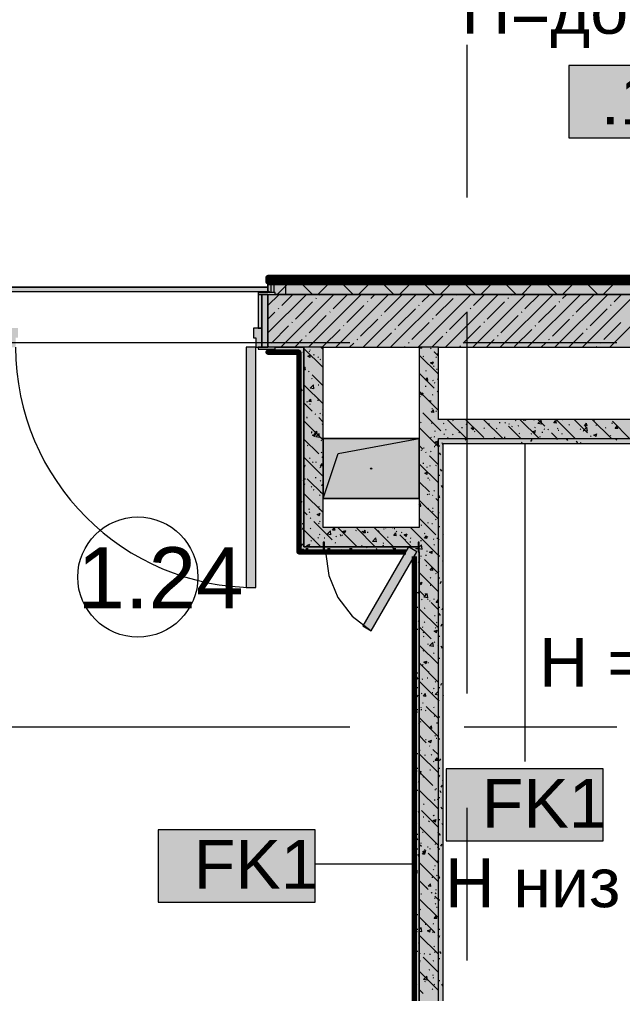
# Model space of a CAD drawing. Header units: millimetres. Extents: x -3817 to 677485, y -22715 to 103890.
# Drawn here: x 15389 to 17899, y 14202 to 18256 of the extents above; entities that cross this region are included whole.
import ezdxf

# ---------------------------------------------------------------- set-up
doc = ezdxf.new("R2010")
doc.units = ezdxf.units.MM
doc.layers.add('PDF _Геометрия', color=7, linetype='Continuous', true_color=0x1d1d1d)
doc.layers.add('PDF _Сплошная заливка', color=7, linetype='Continuous', true_color=0xffffff)
doc.layers.add('PDF _Текст', color=7, linetype='Continuous')
doc.styles.add('PDF GOST-Common', font='arial.ttf')

msp = doc.modelspace()

# ---------------------------------------------------------------- hatches: boundary and pattern name
at = {"layer": 'PDF _Сплошная заливка', "true_color": 0xff8000, "transparency": 33554559}
h = msp.add_hatch(color=30, dxfattribs=at)
h.paths.add_polyline_path([(18953.5, 17164.3), (20463.3, 17164.3), (20463.3, 17172), (20474.3, 17172), (20473.3, 17181.3), (16423.3, 17181.3), (16423.3, 17164.3), (18647.5, 17164.3)], flags=0)
h.paths.add_polyline_path([(14564.3, 17164.3), (15323.3, 17164.3), (15323.3, 17181.3), (14553.3, 17181.3), (14553.3, 17164.3)], flags=0)
at = {"layer": 'PDF _Сплошная заливка', "true_color": 0xc0c0c0, "transparency": 33554559}
h = msp.add_hatch(color=9, dxfattribs=at)
h.paths.add_polyline_path([(18575.4, 17151.3), (20463.3, 17151.6), (20463.3, 17164.3), (16423.3, 17164.3), (16423.3, 17151.3), (18353.5, 17151.3)], flags=0)
h.paths.add_polyline_path([(14564.3, 17151.3), (15323.3, 17151.3), (15323.3, 17164.3), (14553.3, 17164.3), (14553.3, 17151.3)], flags=0)
at = {"layer": 'PDF _Сплошная заливка', "transparency": 33554559}
h = msp.add_hatch(color=256, dxfattribs=at)
h.paths.add_polyline_path([(14553.3, 17111.3), (15293.3, 17111.3), (15293.3, 17119.3), (15323.3, 17119.3), (15323.3, 17151.3), (14553.3, 17151.2)], flags=0)
h.paths.add_polyline_path([(20453.3, 17111.3), (20463.3, 17111.3), (20463.3, 17151.3), (16423.3, 17151.3), (16423.3, 17119.3), (16453.3, 17119.3), (16453.3, 17111.3), (20251.9, 17111.3)], flags=0)
h = msp.add_hatch(color=256, dxfattribs=at)
h.paths.add_polyline_path([(18953.5, 16891.3), (20453.3, 16891.3), (20453.3, 17111.3), (18953.5, 17111.3)], flags=0)
h.paths.add_polyline_path([(15323.3, 16891.3), (15323.3, 17111.3), (14673.3, 17111.3), (14673.3, 16891.3), (15293.3, 16891.3)], flags=0)
h.paths.add_polyline_path([(17534.5, 16891.3), (18353.5, 16891.3), (18353.5, 17111.3), (16423.3, 17111.3), (16423.3, 16891.3), (17133.3, 16891.3)], flags=0)
at = {"layer": 'PDF _Сплошная заливка', "true_color": 0x494949, "transparency": 33554559}
msp.add_hatch(color=251, dxfattribs=at).paths.add_polyline_path([(16412.8, 17121.4), (16423.3, 17121.4), (16423.3, 17141.4), (15323.3, 17141.4), (15323.3, 17121.4), (16390.9, 17121.4)])
at = {"layer": 'PDF _Сплошная заливка', "transparency": 33554559}
for points in [[(16453.3, 17111.3), (16453.3, 17119.3), (16383.3, 17119.3), (16383.3, 17111.3), (16423.3, 17111.3)], [(16333.3, 15891.3), (16373.3, 15891.3), (16373.3, 16891.3), (16333.3, 16891.3), (16333.3, 16061.3)], [(16553.3, 16041.3), (16573.3, 16041.3), (16573.3, 16871.3), (16553.3, 16871.2), (16553.3, 16061.3)], [(16573.3, 16141.3), (16653.3, 16141.3), (16653.3, 16891.3), (16573.3, 16891.3), (16573.3, 16743.4)], [(19453.3, 16491.3), (19453.3, 16511.3), (17133.3, 16511.3), (17133.3, 16491.3), (19433.3, 16491.3)], [(17133.3, 13031.3), (17153.3, 13032.3), (17153.3, 16491.3), (17133.3, 16491.3), (17133.3, 14623.5)], [(16573.3, 16061.3), (16653.3, 16061.3), (16653.3, 16080.3), (16658.3, 16080.3), (16658.3, 16061.3), (17048.3, 16062.3), (17048.3, 16080.3), (17053.3, 16080.3), (17053.3, 16141.3), (16573.3, 16141.3)], [(16653.3, 16040.3), (16658.3, 16041.3), (16658.3, 16080.3), (16653.3, 16080.3), (16653.3, 16041.2)], [(17053.3, 16040.3), (17053.3, 16080.3), (17048.3, 16080.3), (17048.3, 16040.3), (17053.3, 16040.3)], [(17053.3, 13031.3), (17053.3, 16040.3), (17043.3, 16040.3), (17033.3, 16022.9), (17033.3, 13031.3)]]:
    msp.add_hatch(color=256, dxfattribs=at).paths.add_polyline_path(points)
h = msp.add_hatch(color=256, dxfattribs=at)
h.paths.add_polyline_path([(15373.3, 16891.3), (15373.3, 16931.3), (15383.3, 16931.3), (15383.3, 16971.3), (15348.3, 16971.3), (15348.3, 16891.3), (15363.3, 16891.3)], flags=0)
h.paths.add_polyline_path([(16373.3, 16891.3), (16398.3, 16891.3), (16398.3, 16971.3), (16363.3, 16971.3), (16363.3, 16931.3), (16373.3, 16931.3)], flags=0)
h = msp.add_hatch(color=256, dxfattribs=at)
h.paths.add_polyline_path([(15323.3, 16871.3), (15323.3, 16883.3), (15293.3, 16883.3), (15293.3, 16891.3), (15153.3, 16891.3), (15153.3, 16871.3), (15293.3, 16871.3)], flags=0)
h.paths.add_polyline_path([(16553.3, 16871.3), (16573.3, 16871.3), (16573.3, 16891.3), (16453.3, 16891.3), (16453.3, 16883.3), (16423.3, 16883.3), (16423.3, 16871.3), (16552.3, 16871.3)], flags=0)
h = msp.add_hatch(color=256, dxfattribs=at)
h.paths.add_polyline_path([(16573.3, 16041.3), (16653.3, 16041.3), (16653.3, 16061.3), (16573.3, 16061.3)], flags=0)
h.paths.add_polyline_path([(16658.3, 16041.3), (16998.6, 16042.9), (17008.7, 16060.3), (17043.3, 16041.3), (17048.3, 16041.3), (17048.3, 16061.3), (16658.3, 16061.3), (16658.3, 16057.7)], flags=0)

# ---------------------------------------------------------------- linework, layer by layer
at = {"layer": 'PDF _Геометрия', "color": 253, "lineweight": 9, "true_color": 0xaaaaaa}
for points in [[(17253.3, 17514.8), (17253.3, 18149.8)], [(17253.3, 15451), (17253.3, 17038.5)], [(15176.9, 16911.3), (16764.4, 16911.3)], [(17240.6, 16911.3), (17875.6, 16911.3)], [(16663.3, 16040.3), (16676.3, 15942), (16714.2, 15850.3), (16774.6, 15771.6), (16853.3, 15711.3)], [(15176.9, 15311.3), (16764.4, 15311.3)], [(17240.6, 15311.3), (17875.6, 15311.3)], [(17253.3, 14339.8), (17253.3, 14974.8)]]:
    msp.add_lwpolyline(points, dxfattribs=at)
at = {"layer": 'PDF _Геометрия', "color": 7, "lineweight": 9}
for points in [[(18328.8, 18063.5), (17675.7, 18063.5), (17675.7, 17763.5), (18328.8, 17763.5)], [(15323.3, 17141.4), (16423.3, 17141.4), (16423.3, 17121.4), (15323.3, 17121.4)], [(17053.3, 16511.3), (17053.3, 16261.3), (16653.3, 16261.3), (16653.3, 16511.3)], [(17053.3, 16511.3), (16653.3, 16511.3), (16653.3, 16261.3), (17053.3, 16261.3)], [(17819, 15137), (17165.9, 15137), (17165.9, 14837), (17819, 14837)], [(16620.3, 14882.5), (15967.1, 14882.5), (15967.1, 14582.5), (16620.3, 14582.5)]]:
    msp.add_lwpolyline(points, close=True, dxfattribs=at)
at = {"layer": 'PDF _Геометрия', "color": 30, "lineweight": 70, "true_color": 0xff8000}
msp.add_lwpolyline([(20474.3, 17172), (20474.3, 17181.3), (16423.3, 17181.3), (16423.3, 17164.3), (20463.3, 17164.3), (20473.3, 17164.3)], dxfattribs=at)
at = {"layer": 'PDF _Геометрия', "color": 9, "lineweight": 9, "true_color": 0xc0c0c0}
for points in [[(16453.3, 17111.3), (16498.3, 17111.3), (16498.3, 17151.3), (16423.3, 17151.3), (16423.3, 17119.3), (16423.3, 17164.3), (20453.3, 17164.3), (20463.3, 17164.3), (20463.3, 17111.3)], [(16423.3, 17111.3), (16423.3, 16891.3)], [(14453.3, 12811.3), (19953.3, 12811.3), (19953.3, 13011.4), (17133.3, 13011.4), (17133.3, 16511.3), (18353.3, 16511.3), (18353.3, 16591.3), (17133.3, 16591.3), (17133.3, 16891.3), (18353.5, 16891.3)], [(16423.3, 16883.3), (16423.3, 16871.3), (16552.3, 16871.3)], [(17133.3, 13031.3), (17133.3, 16491.3), (17133.3, 16511.3), (19453.3, 16511.3), (19453.3, 16491.3), (19453.3, 15931.3), (20233.3, 15931.3), (20233.3, 15911.3), (20233.3, 15241.3), (20233.3, 15931.3), (19533.3, 15931.3), (19453.3, 15931.3), (19453.3, 16511.3), (18953.5, 16511.3), (18953.5, 16591.3), (20233.3, 16591.3), (20233.3, 16891.3), (18953.5, 16891.3)], [(17153.3, 13032.3), (17153.3, 16491.3), (18353.3, 16491.3)], [(14453.3, 13011.4), (17053.3, 13011.4), (17053.3, 13031.3), (17053.3, 16040.3), (17053.3, 13011.4), (14453.3, 13011.4)], [(16553.3, 16041.3), (16573.3, 16041.3)]]:
    msp.add_lwpolyline(points, dxfattribs=at)
at = {"layer": 'PDF _Геометрия', "color": 7, "lineweight": 9}
for points in [[(23938.3, 17151.3), (22153.3, 17151.3), (20463.3, 17151.3), (20453.3, 17151.3), (16423.3, 17151.3)], [(16435.8, 17151.3), (16435.8, 17119.3)], [(16448.3, 17151.3), (16448.3, 17119.3)], [(16423.3, 17141.4), (15323.3, 17141.4)], [(16423.3, 17121.4), (15323.3, 17121.4)], [(20453.3, 17111.3), (18953.5, 17111.3), (18353.5, 17111.3), (16453.3, 17111.3), (18353.5, 17111.3)], [(16553.3, 16871.3), (16553.3, 16858.3), (16553.3, 16041.3)], [(16653.3, 16891.3), (16573.3, 16891.3)], [(17133.3, 16891.3), (17053.3, 16891.3)], [(16653.3, 16261.3), (16715.8, 16448.8), (17053.3, 16511.3)], [(17492.4, 16490.8), (17492.4, 15167.1)], [(16573.3, 16041.3), (16653.3, 16041.3)], [(16658.3, 16041.3), (16997.7, 16041.3)], [(17033.3, 16022.9), (17033.3, 13032.3)], [(17032.8, 14740.6), (16620.3, 14740.6)]]:
    msp.add_lwpolyline(points, dxfattribs=at)
at = {"layer": 'PDF _Геометрия', "lineweight": 9}
for points in [[(16501.5, 17151.3), (16461.5, 17111.3)], [(16608.5, 17111.3), (16568.5, 17151.3)], [(16671.2, 17151.3), (16631.2, 17111.3)], [(16778.2, 17111.3), (16738.2, 17151.3)], [(16840.9, 17151.3), (16800.9, 17111.3)], [(16947.9, 17111.3), (16907.9, 17151.3)], [(17010.6, 17151.3), (16970.6, 17111.3)], [(17117.6, 17111.3), (17077.6, 17151.3)], [(17180.3, 17151.3), (17140.3, 17111.3)], [(17287.3, 17111.3), (17247.3, 17151.3)], [(17350, 17151.3), (17310, 17111.3)], [(17457, 17111.3), (17417, 17151.3)], [(17519.7, 17151.3), (17479.7, 17111.3)], [(17626.7, 17111.3), (17586.7, 17151.3)], [(17689.4, 17151.3), (17649.4, 17111.3)], [(17796.4, 17111.3), (17756.4, 17151.3)], [(17859.1, 17151.3), (17819.1, 17111.3)], [(16423.3, 17064.9), (16469.7, 17111.3)], [(16423.3, 16950.9), (16583.8, 17111.3)], [(16477.8, 16891.3), (16697.8, 17111.3)], [(16481, 17065.6), (16526.7, 17111.3)], [(16591.9, 16891.3), (16811.9, 17111.3)], [(16637.8, 17108.4), (16640.8, 17111.3)], [(16694.9, 17051.4), (16754.8, 17111.3)], [(16705.9, 16891.3), (16925.9, 17111.3)], [(16820, 16891.3), (17040, 17111.3)], [(16851.7, 17094.2), (16868.9, 17111.3)], [(16908.7, 17037.1), (16980, 17108.4)], [(16934, 16891.3), (17154, 17111.3)], [(17048.1, 16891.3), (17268.1, 17111.3)], [(17065.5, 17079.9), (17097, 17111.3)], [(17162.1, 16891.3), (17382.1, 17111.3)], [(17208.1, 17108.4), (17210.5, 17110.8)], [(17276.1, 16891.3), (17496.2, 17111.3)], [(17279.4, 17065.6), (17325.1, 17111.3)], [(17390.2, 16891.3), (17610.2, 17111.3)], [(17436.2, 17108.4), (17439.1, 17111.3)], [(17493.2, 17051.4), (17553.2, 17111.3)], [(17504.2, 16891.3), (17724.2, 17111.3)], [(17618.3, 16891.3), (17838.3, 17111.3)], [(17650, 17094.2), (17667.2, 17111.3)], [(17707.1, 17037.1), (17778.3, 17108.4)], [(17732.3, 16891.3), (17952.3, 17111.3)], [(17846.4, 16891.3), (18066.4, 17111.3)], [(17863.9, 17079.9), (17895.3, 17111.3)], [(16538.1, 17008.6), (16609.3, 17079.9)], [(16623.6, 17094.2), (16626, 17096.5)], [(16837.4, 17079.9), (16839.8, 17082.3)], [(17051.3, 17065.6), (17053.6, 17068)], [(17122.6, 17022.9), (17193.8, 17094.2)], [(17336.4, 17008.6), (17407.7, 17079.9)], [(17421.9, 17094.2), (17424.3, 17096.5)], [(17635.8, 17079.9), (17638.1, 17082.3)], [(17849.6, 17065.6), (17852, 17068)], [(16423.3, 17007.9), (16452.5, 17037.1)], [(16466.8, 17051.4), (16469.1, 17053.8)], [(16680.6, 17037.1), (16683, 17039.5)], [(16751.9, 16994.4), (16823.2, 17065.6)], [(16965.7, 16980.1), (17037, 17051.4)], [(17179.6, 16965.9), (17250.9, 17037.1)], [(17265.1, 17051.4), (17267.5, 17053.8)], [(17479, 17037.1), (17481.3, 17039.5)], [(17550.2, 16994.4), (17621.5, 17065.6)], [(17764.1, 16980.1), (17835.4, 17051.4)], [(16523.8, 16994.4), (16526.2, 16996.7)], [(16595.1, 16951.6), (16666.4, 17022.9)], [(16808.9, 16937.3), (16880.2, 17008.6)], [(16894.5, 17022.9), (16896.8, 17025.2)], [(17022.8, 16923.1), (17094, 16994.4)], [(17108.3, 17008.6), (17110.7, 17011)], [(17322.1, 16994.4), (17324.5, 16996.7)], [(17393.4, 16951.6), (17464.7, 17022.9)], [(17607.3, 16937.3), (17678.5, 17008.6)], [(17692.8, 17022.9), (17695.2, 17025.2)], [(17821.1, 16923.1), (17892.4, 16994.4)], [(16438.3, 16908.8), (16509.5, 16980.1)], [(16652.1, 16894.6), (16723.4, 16965.9)], [(16737.6, 16980.1), (16740, 16982.5)], [(16877, 16891.3), (16937.2, 16951.6)], [(16951.5, 16965.9), (16953.8, 16968.2)], [(17165.3, 16951.6), (17167.7, 16954)], [(17236.6, 16908.8), (17307.9, 16980.1)], [(17450.4, 16894.6), (17521.7, 16965.9)], [(17536, 16980.1), (17538.4, 16982.5)], [(17675.3, 16891.3), (17735.6, 16951.6)], [(17749.8, 16965.9), (17752.2, 16968.2)], [(16534.8, 16891.3), (16566.6, 16923.1)], [(16580.8, 16937.3), (16583.2, 16939.7)], [(16762.9, 16891.3), (16780.4, 16908.8)], [(16794.7, 16923.1), (16797, 16925.5)], [(17008.5, 16908.8), (17010.9, 16911.2)], [(17105.1, 16891.3), (17151.1, 16937.3)], [(17333.2, 16891.3), (17364.9, 16923.1)], [(17379.2, 16937.3), (17381.5, 16939.7)], [(17561.3, 16891.3), (17578.7, 16908.8)], [(17593, 16923.1), (17595.4, 16925.5)], [(17806.8, 16908.8), (17809.2, 16911.2)], [(16424, 16894.6), (16426.4, 16896.9)], [(16991, 16891.3), (16994.2, 16894.6)], [(17222.3, 16894.6), (17224.7, 16896.9)], [(17789.4, 16891.3), (17792.6, 16894.6)]]:
    msp.add_lwpolyline(points, dxfattribs=at)
at = {"layer": 'PDF _Геометрия', "color": 250, "lineweight": 9, "true_color": 0x3c3c3c}
for points in [[(16497.1, 17164.3), (16489.6, 17151.3)], [(16732.1, 17151.3), (16724.6, 17164.3)], [(17318.4, 17164.3), (17310.9, 17151.3)], [(17551.2, 17161.2), (17545.5, 17151.3)], [(17781.8, 17162), (17780.5, 17164.3)]]:
    msp.add_lwpolyline(points, dxfattribs=at)
at = {"layer": 'PDF _Геометрия', "color": 253, "lineweight": 13, "true_color": 0xaaaaaa}
for points in [[(16383.3, 17119.3), (16383.3, 17111.3), (16453.3, 17111.3), (16453.3, 17119.3)], [(16383.3, 17111.3), (16383.3, 16971.3), (16398.3, 16971.3), (16398.3, 17111.3)], [(16398.3, 17111.3), (16398.3, 16891.3), (16423.3, 16891.3), (16423.3, 17111.3)], [(16373.3, 16891.3), (16398.3, 16891.3), (16398.3, 16971.3), (16363.3, 16971.3), (16363.3, 16931.3), (16373.3, 16931.3)], [(16373.3, 15891.3), (16373.3, 16891.3), (16333.3, 16891.3), (16333.3, 15891.3)], [(16383.3, 16892.3), (16383.3, 16891.3), (16398.3, 16891.3), (16398.3, 16892.3)], [(16383.3, 16891.3), (16383.3, 16883.3), (16453.3, 16883.3), (16453.3, 16891.3)], [(16658.3, 16080.3), (16653.3, 16080.3), (16653.3, 16040.3), (16658.3, 16040.3)], [(16853.3, 15711.3), (17043.3, 16040.3), (17008.7, 16060.3), (16818.7, 15731.3)], [(17048.3, 16080.3), (17048.3, 16040.3), (17053.3, 16040.3), (17053.3, 16080.3)]]:
    msp.add_lwpolyline(points, close=True, dxfattribs=at)
at = {"layer": 'PDF _Геометрия', "lineweight": 9}
msp.add_lwpolyline([(16423.3, 17126.9), (16430.8, 17119.3)], close=True, dxfattribs=at)
at = {"layer": 'PDF _Геометрия', "color": 231, "lineweight": 70, "true_color": 0xff80c0}
for points in [[(16552.3, 16871.3), (16423.3, 16871.3), (16423.3, 16870.3), (16552.3, 16870.3), (16552.3, 16041.3), (16552.3, 16040.3), (16997.1, 16040.3)], [(17032.3, 16021.2), (17032.3, 13032.3), (14474.3, 13032.3), (14474.3, 13331.3), (14474.3, 13332.3), (14194.3, 13332.3), (14194.3, 16040.3), (14497.1, 16040.3)], [(16573.3, 16041.3), (16553.3, 16041.3)]]:
    msp.add_lwpolyline(points, dxfattribs=at)
at = {"layer": 'PDF _Геометрия', "color": 253, "lineweight": 9, "true_color": 0x9b9b9b}
for points in [[(16433.7, 16879), (16431.2, 16883.3)], [(16519.6, 16877), (16529.6, 16877)], [(16573.3, 16877.1), (16570, 16871.3), (16569.2, 16870.1)], [(16558.6, 16845.5), (16553.6, 16854.2)], [(16553.3, 16755.1), (16560.1, 16755.1)], [(16566.8, 16709.4), (16561.7, 16718.2)], [(16553.3, 16694.1), (16560.1, 16694.1)], [(16573.3, 16694.2), (16572.2, 16692.4)], [(16553.3, 16602.7), (16560.1, 16602.7)], [(16553.8, 16538.6), (16553.3, 16537.6)], [(17159.7, 16511.3), (17169.7, 16511.3)], [(17248.2, 16504.5), (17244.3, 16511.3)], [(17251.1, 16511.3), (17261.2, 16511.3)], [(17434, 16511.3), (17444, 16511.3)], [(17521.5, 16507.8), (17516.5, 16499.1)], [(17525.4, 16511.3), (17535.5, 16511.3)], [(17558.8, 16511.3), (17558.1, 16510.3)], [(17562, 16509.7), (17561, 16511.3)], [(17586.4, 16511.3), (17596.4, 16511.3)], [(17629.1, 16511.3), (17626.2, 16506.2)], [(17671.6, 16502.7), (17666.6, 16511.3)], [(17713.3, 16491.5), (17708.2, 16500.2)], [(17738.8, 16511.3), (17748.8, 16511.3)], [(17807.7, 16510.8), (17807.4, 16511.3)], [(17830.2, 16511.3), (17840.3, 16511.3)], [(17875.5, 16511.3), (17871.9, 16505.1)], [(17133.3, 16480.8), (17139.2, 16480.8)], [(17153.3, 16486.1), (17150.2, 16491.3), (17148.7, 16493.9)], [(17479.9, 16496.7), (17476.8, 16491.3)], [(17725.6, 16495.6), (17723.2, 16491.3)], [(17793.7, 16491.5), (17793.6, 16491.3)], [(16553.3, 16419.8), (16560.1, 16419.8)], [(16573.3, 16450.4), (16571.1, 16446.6)], [(17142.6, 16443.6), (17137.6, 16452.3)], [(17146.7, 16375.6), (17141.7, 16384.3)], [(16553.3, 16358.9), (16560.1, 16358.9)], [(17133.3, 16358.9), (17139.2, 16358.9)], [(17153.3, 16357.7), (17152.9, 16357.1)], [(16573.3, 16332.4), (16571, 16336.4)], [(17150.8, 16307.5), (17145.7, 16316.2)], [(16553.3, 16267.4), (16560.1, 16267.4)], [(17133.3, 16267.4), (17139.2, 16267.4)], [(17139.6, 16265.9), (17134.6, 16274.6)], [(16563.9, 16251.2), (16558.9, 16242.5)], [(17134.6, 16203.3), (17133.3, 16201.1)], [(16571, 16141.6), (16565.9, 16132.9)], [(16573, 16149.9), (16568, 16158.7)], [(17133.3, 16145.5), (17139.2, 16145.5)], [(16561.9, 16108.3), (16556.8, 16117)], [(17136.6, 16088.2), (17133.3, 16094)], [(17153.3, 16113.8), (17151.8, 16111.4)], [(16553.3, 16084.5), (16560.1, 16084.5)], [(16566.9, 16073.5), (16561.9, 16064.8)], [(16580.5, 16054.1), (16590.6, 16054.1)], [(16630.2, 16061.3), (16629.9, 16060.7)], [(16660.4, 16059.6), (16659.4, 16061.3)], [(16672, 16054.1), (16682, 16054.1)], [(16763.4, 16054.1), (16773.5, 16054.1)], [(16838.1, 16056.6), (16835.4, 16061.3)], [(16879.7, 16045.5), (16874.7, 16054.2)], [(16947.8, 16049.5), (16942.7, 16058.2)], [(16946.3, 16054.1), (16956.4, 16054.1)], [(17016.7, 16060.2), (17014.8, 16056.8)], [(17037.7, 16054.1), (17047.8, 16054.1)], [(16565.3, 16041.3), (16560.9, 16049)], [(16729.3, 16050.1), (16724.3, 16041.4)], [(16797.4, 16046.1), (16794.7, 16041.3)], [(16987.7, 16041.3), (16984.4, 16047.1)], [(17133.3, 16023.6), (17139.2, 16023.6)], [(17053.3, 16001.6), (17049.2, 15994.6)], [(17153.3, 15998.4), (17150.9, 16002.5)], [(17035.1, 15959.2), (17033.3, 15962.4)], [(17133.5, 15957.6), (17133.3, 15957.3)], [(17133.3, 15932.1), (17139.2, 15932.1)], [(17144.6, 15916), (17139.6, 15907.3)], [(17037.7, 15871.2), (17047.8, 15871.2)], [(17053.3, 15866.8), (17049.4, 15873.5)], [(17037.7, 15810.2), (17047.8, 15810.2)], [(17133.3, 15810.2), (17139.2, 15810.2)], [(17141.8, 15774.4), (17136.8, 15783.1)], [(17151.7, 15806.3), (17146.7, 15797.6)], [(17053.2, 15757.6), (17048.1, 15748.9)], [(17147.6, 15738.3), (17142.6, 15729.6)], [(17037.7, 15718.8), (17047.8, 15718.8)], [(17040.3, 15645.4), (17035.3, 15654.1)], [(17133.3, 15688.3), (17139.2, 15688.3)], [(17150, 15638.3), (17144.9, 15647.1)], [(17133.3, 15596.9), (17139.2, 15596.9)], [(17040.9, 15553.5), (17035.9, 15544.8)], [(17037.7, 15535.9), (17047.8, 15535.9)], [(17048.5, 15509.4), (17043.4, 15518.1)], [(17146.5, 15492.5), (17141.5, 15483.8)], [(17037.7, 15474.9), (17047.8, 15474.9)], [(17133.3, 15474.9), (17139.2, 15474.9)], [(17048, 15443.8), (17043, 15435.1)], [(17135.8, 15419), (17133.3, 15423.4)], [(17153.3, 15443.3), (17152.6, 15442.2)], [(17037.7, 15383.5), (17047.8, 15383.5)], [(17043.9, 15375.8), (17038.9, 15367.1)], [(17053.3, 15331), (17050, 15325.4)], [(17133.3, 15353), (17139.2, 15353)], [(17034.3, 15290), (17033.3, 15291.8)], [(17134.3, 15288.4), (17133.3, 15286.7)], [(17133.3, 15261.6), (17139.2, 15261.6)], [(17037.7, 15200.6), (17047.8, 15200.6)], [(17141.3, 15178.8), (17136.3, 15170.1)], [(17037.7, 15139.7), (17047.8, 15139.7)], [(17042.8, 15130.1), (17037.8, 15121.3)], [(17053.3, 15135.3), (17052.7, 15136.3)], [(17133.3, 15139.7), (17139.2, 15139.7)], [(17053.3, 15087.2), (17048.9, 15079.7)], [(17137.3, 15110.7), (17133.3, 15103.8)], [(17153.3, 15084), (17151.2, 15087.6)], [(17037.7, 15048.2), (17047.8, 15048.2)], [(17145.1, 15037.2), (17140.1, 15045.9)], [(17148.4, 15069.1), (17143.4, 15060.4)], [(17133.3, 15017.7), (17139.2, 15017.7)], [(17149.2, 14969.2), (17144.1, 14977.9)], [(17053.3, 14952.4), (17049.7, 14958.6)], [(17133.3, 14926.3), (17139.2, 14926.3)], [(17043.6, 14908.2), (17038.6, 14916.9)], [(17153.2, 14901.1), (17148.2, 14909.9)], [(17037.7, 14865.3), (17047.8, 14865.3)], [(17047.7, 14840.2), (17042.6, 14848.9)], [(17136.2, 14865), (17133.3, 14860)], [(17142.1, 14859.5), (17137.1, 14868.2)], [(17037.6, 14816.3), (17033.3, 14808.7)], [(17037.7, 14804.4), (17047.8, 14804.4)], [(17133.3, 14804.4), (17139.2, 14804.4)], [(17147.3, 14823.4), (17142.3, 14814.6)], [(17051.7, 14772.2), (17046.7, 14780.9)], [(17033.6, 14748.3), (17033.3, 14747.7)], [(17040.6, 14730.5), (17035.6, 14739.2)], [(17135, 14749.8), (17133.3, 14752.9)], [(17037.7, 14712.9), (17047.8, 14712.9)], [(17044.7, 14706.6), (17039.7, 14697.9)], [(17133.3, 14682.5), (17139.2, 14682.5)], [(17139.1, 14681.8), (17134.1, 14690.5)], [(17033.5, 14620.8), (17033.3, 14621.3)], [(17037.6, 14552.8), (17033.3, 14560.3)], [(17133.3, 14591), (17139.2, 14591)], [(17037.7, 14530.1), (17047.8, 14530.1)], [(17037.7, 14469.1), (17047.8, 14469.1)], [(17043.6, 14460.9), (17038.6, 14452.2)], [(17053.3, 14464.7), (17051.9, 14467.1)], [(17133.3, 14469.1), (17139.2, 14469.1)], [(17138.1, 14441.6), (17133.3, 14433.3)], [(17053.3, 14416.6), (17049.8, 14410.5)], [(17037.7, 14377.7), (17047.8, 14377.7)], [(17144.3, 14368), (17139.3, 14376.7)], [(17133.3, 14347.2), (17139.2, 14347.2)], [(17042.8, 14239), (17037.8, 14247.8)], [(17053.3, 14233.7), (17052.7, 14232.8)], [(17133.3, 14255.7), (17139.2, 14255.7)], [(17152.4, 14232), (17147.4, 14240.7)]]:
    msp.add_lwpolyline(points, dxfattribs=at)
at = {"layer": 'PDF _Геометрия', "color": 9, "lineweight": 9, "true_color": 0xc0c0c0}
for points in [[(16573.3, 16061.3), (16573.3, 16871.3), (16573.3, 16891.3), (16453.3, 16891.3), (16573.3, 16891.3), (16573.3, 16141.3), (16573.3, 16061.3), (16653.3, 16061.3)], [(17053.3, 16891.3), (17053.3, 16141.3), (16653.3, 16141.3), (16653.3, 16891.3)], [(16658.3, 16061.3), (17048.3, 16061.3)]]:
    msp.add_lwpolyline(points, close=True, dxfattribs=at)
at = {"layer": 'PDF _Геометрия', "color": 231, "lineweight": 9, "true_color": 0xff80c0}
for points in [[(16553.3, 16041.3), (16553.3, 16858.3), (16553.3, 16871.3), (16552.3, 16871.3)], [(16653.3, 16041.3), (16573.3, 16041.3)], [(16997.7, 16041.3), (16658.3, 16041.3)], [(17033.3, 13031.3), (17033.3, 13032.3), (17033.3, 16022.9)]]:
    msp.add_lwpolyline(points, dxfattribs=at)
at = {"layer": 'PDF _Геометрия', "color": 252, "lineweight": 9, "true_color": 0x878787}
for points in [[(16653.3, 16806.5), (16573.3, 16886.5)], [(16593.9, 16875), (16596.7, 16873.2)], [(16597.2, 16881.5), (16599.7, 16879.2)], [(16653.3, 16882), (16643.9, 16891.3)], [(17064.6, 16887.3), (17054, 16888.3), (17056.6, 16891.3)], [(17064.7, 16887.3), (17063.9, 16891.3)], [(17102.8, 16885), (17100.3, 16887.5)], [(17114.7, 16870.8), (17117.4, 16872.9)], [(17133.3, 16854.6), (17115.4, 16872.5)], [(17127.4, 16863.9), (17130.8, 16864.4)], [(16598.1, 16848.9), (16589.2, 16854.9), (16601.7, 16859.6)], [(16598.1, 16848.9), (16601.7, 16859.6)], [(16613.7, 16860.3), (16617, 16860.7)], [(16631.4, 16851.1), (16634.2, 16849.3)], [(16639.8, 16842.4), (16642.3, 16840.2)], [(17133.3, 16779.1), (17053.3, 16859.1)], [(17068.5, 16854.9), (17071.3, 16853.1)], [(17109.1, 16820.4), (17100.3, 16826.4), (17112.7, 16831.2)], [(17106, 16831), (17108.8, 16829.2)], [(17109.1, 16820.4), (17112.7, 16831.2)], [(17122.5, 16851.4), (17125, 16849.1)], [(16579.8, 16804.6), (16573.3, 16811.1)], [(16573.3, 16804.8), (16577.1, 16809.4)], [(16573.3, 16798.8), (16579.2, 16798.2)], [(16579.2, 16798.2), (16577.2, 16809.4)], [(16594.9, 16789.5), (16592.4, 16792)], [(17115.4, 16721.6), (17053.3, 16783.7)], [(17080.7, 16793.8), (17084, 16794.2)], [(17112.6, 16811.6), (17115.2, 16813.7)], [(17125.2, 16799.7), (17128.5, 16800.1)], [(16604.1, 16762.4), (16606.5, 16760.1)], [(16653.3, 16731.1), (16607.4, 16776.9)], [(17089.3, 16753.6), (17078.7, 16754.5), (17087.3, 16764.8)], [(17089.3, 16753.6), (17087.3, 16764.7)], [(17110.4, 16752.4), (17113.1, 16754.5)], [(17115.2, 16745.3), (17117.6, 16743)], [(17128, 16760.5), (17130.8, 16758.7)], [(16653.3, 16655.6), (16573.3, 16735.6)], [(16614.5, 16718.4), (16598.7, 16720.9), (16612.6, 16735.3)], [(16614.6, 16718.4), (16612.6, 16735.3)], [(16632.4, 16734.8), (16635.7, 16735.2)], [(17133.3, 16628.2), (17053.3, 16708.2)], [(17065.9, 16691.5), (17057, 16697.5), (17069.5, 16702.2)], [(17065.9, 16691.5), (17069.5, 16702.2)], [(17078.4, 16729.5), (17081.7, 16730)], [(17130.5, 16706.5), (17127.9, 16709)], [(16585.6, 16664.7), (16588.9, 16665.1)], [(16603.9, 16664.5), (16593.2, 16665.4), (16601.8, 16675.6)], [(16603.9, 16664.5), (16601.8, 16675.6)], [(16618.8, 16689.7), (16621.6, 16687.9)], [(16630.1, 16670.5), (16633.5, 16671)], [(17054.1, 16688.5), (17056.6, 16686.2)], [(17093.4, 16669.7), (17096.2, 16667.9)], [(17099, 16668.3), (17102.3, 16668.7)], [(17108.3, 16693.3), (17110.9, 16695.3)], [(16607.4, 16626), (16573.3, 16660.2)], [(16596.7, 16656.3), (16599.2, 16654)], [(16651.2, 16630.2), (16653.3, 16631.8)], [(16653.3, 16653.6), (16652.1, 16654.3), (16653.3, 16654.8)], [(17055, 16631.1), (17053.3, 16632.8)], [(17114, 16619.9), (17103.4, 16620.8), (17111.9, 16631)], [(17106.1, 16634.1), (17108.7, 16636.1)], [(17114, 16619.9), (17111.9, 16631)], [(17122, 16626.2), (17124.5, 16624)], [(17130.9, 16645.8), (17133.3, 16644.3)], [(16653.3, 16504.7), (16573.3, 16584.7)], [(16583.4, 16600.4), (16586.7, 16600.8)], [(16583.4, 16599.3), (16586.3, 16597.5)], [(16622.5, 16611), (16620, 16613.5)], [(16653.3, 16580.2), (16635.1, 16598.4)], [(16639.3, 16617.3), (16641.8, 16615)], [(16650.7, 16609.3), (16653.3, 16609.6)], [(17053.3, 16598.3), (17055.5, 16598.6)], [(17143, 16543.1), (17133.3, 16552.8), (17067.6, 16618.5)], [(17250.1, 16511.3), (17170.1, 16591.3)], [(17193.7, 16586.3), (17196.4, 16588.3)], [(17321.6, 16515.4), (17246.1, 16590.8)], [(17401, 16511.3), (17321, 16591.3)], [(17397, 16590.8), (17396.5, 16591.3)], [(17453.7, 16587), (17457, 16587.5)], [(17551.9, 16511.3), (17471.9, 16591.3)], [(17496.6, 16586.4), (17485.9, 16587.3), (17489.3, 16591.3)], [(17496.6, 16586.4), (17495.7, 16591.3)], [(17529.4, 16591.3), (17531.9, 16589.1)], [(17575.5, 16563.2), (17547.3, 16591.3)], [(17563.3, 16571.3), (17547.5, 16573.7), (17561.4, 16588.2)], [(17563.3, 16571.3), (17561.4, 16588.1)], [(17624.1, 16575.2), (17613.5, 16576.2), (17622, 16586.4)], [(17624.1, 16575.2), (17622.1, 16586.4)], [(17702.7, 16511.3), (17622.7, 16591.3)], [(17648.7, 16590.2), (17650.2, 16591.3)], [(17754, 16535.5), (17698.2, 16591.3)], [(17853.6, 16511.3), (17773.6, 16591.3)], [(17779.4, 16587.9), (17781.9, 16585.6)], [(17929.1, 16511.3), (17857.1, 16583.3)], [(16628.5, 16530.8), (16617.9, 16531.7), (16626.5, 16541.9)], [(16628.6, 16530.7), (16626.5, 16541.9)], [(16649, 16571), (16651.7, 16573)], [(17133.3, 16477.3), (17053.3, 16557.3)], [(17058, 16579.3), (17060.8, 16577.5)], [(17103.9, 16574.9), (17106.6, 16576.9)], [(17117.7, 16542.8), (17121, 16543.2)], [(17152.9, 16575.3), (17155.7, 16573.5)], [(17162.2, 16548.7), (17165.5, 16549.1)], [(17229.6, 16557.5), (17232.9, 16558)], [(17247.8, 16571.3), (17250.7, 16569.5)], [(17278.1, 16548.3), (17269.3, 16554.3), (17281.7, 16559.1)], [(17278.1, 16548.3), (17281.7, 16559)], [(17283.9, 16540.4), (17286.6, 16542.4)], [(17322, 16555.8), (17324.5, 16553.5)], [(17341.9, 16572.3), (17345.2, 16572.8)], [(17342.7, 16567.3), (17345.6, 16565.5)], [(17375.2, 16552.9), (17377.9, 16555)], [(17386.4, 16578.2), (17389.7, 16578.6)], [(17412.1, 16575.7), (17409.6, 16578.3)], [(17476.5, 16511.3), (17424.6, 16563.2)], [(17425.7, 16573.6), (17428.2, 16571.3)], [(17437.7, 16563.3), (17440.5, 16561.5)], [(17465, 16564.3), (17467.7, 16566.3)], [(17533.6, 16534.1), (17524.8, 16540), (17537.3, 16544.8)], [(17532.6, 16559.2), (17535.4, 16557.4)], [(17533.7, 16534.1), (17537.3, 16544.8)], [(17557.4, 16577.6), (17560, 16579.7)], [(17572, 16552.3), (17574.5, 16550)], [(17590.6, 16548.1), (17588.1, 16550.6)], [(17627.5, 16555.2), (17630.3, 16553.4)], [(17631.1, 16546.4), (17634.4, 16546.9)], [(17675.7, 16570.1), (17678.2, 16567.8)], [(17722.4, 16551.2), (17725.2, 16549.4)], [(17736.3, 16542.3), (17739, 16544.4)], [(17753.1, 16541.8), (17737.3, 16544.3), (17751.1, 16558.7)], [(17751.6, 16564.1), (17741, 16565), (17749.6, 16575.2)], [(17743.4, 16561.2), (17746.7, 16561.6)], [(17751.6, 16564.1), (17749.6, 16575.2)], [(17753.1, 16541.8), (17751.1, 16558.7)], [(17787.9, 16567.1), (17791.2, 16567.5)], [(17817.3, 16547.2), (17820.1, 16545.4)], [(17828.6, 16555.7), (17831.3, 16557.7)], [(17855.2, 16575.9), (17858.5, 16576.4)], [(17879.2, 16552.9), (17868.5, 16553.9), (17877.1, 16564.1)], [(17879.2, 16552.9), (17877.1, 16564.1)], [(16635.1, 16447.5), (16573.3, 16509.4)], [(16603.5, 16537.2), (16606, 16535)], [(16603.9, 16539.1), (16607.2, 16539.6)], [(16617.7, 16519.5), (16608.8, 16525.4), (16621.3, 16530.2)], [(16617.7, 16519.4), (16621.3, 16530.2)], [(16638.1, 16515.8), (16622.3, 16518.2), (16636.2, 16532.7)], [(16638.1, 16515.8), (16636.2, 16532.7)], [(16643.7, 16504.5), (16646.6, 16502.7)], [(16646.8, 16511.8), (16649.5, 16513.8)], [(17101.8, 16515.7), (17104.4, 16517.7)], [(17114.6, 16520.2), (17117.1, 16517.9)], [(17128.7, 16491), (17119.9, 16496.9), (17132.3, 16501.7)], [(17128.7, 16491), (17132.4, 16501.7)], [(17158.1, 16528), (17155.6, 16530.5)], [(17174.7, 16511.3), (17170.7, 16515.4)], [(17191.6, 16527.1), (17194.2, 16529.1)], [(17218.3, 16538), (17220.8, 16535.7)], [(17364.6, 16516.7), (17367.1, 16514.4)], [(17406.9, 16516.9), (17410.3, 16517.4)], [(17468.3, 16534.5), (17470.8, 16532.2)], [(17519.2, 16531.7), (17522.5, 16532.1)], [(17555.2, 16518.4), (17557.9, 16520.5)], [(17563.7, 16537.6), (17567.1, 16538)], [(17627.3, 16511.3), (17603.2, 16535.5)], [(17646.5, 16531), (17649.2, 16533)], [(17769.1, 16520.4), (17766.6, 16522.9)], [(17789.2, 16519.8), (17780.3, 16525.8), (17792.8, 16530.6)], [(17789.2, 16519.8), (17792.8, 16530.6)], [(17847.3, 16525.7), (17849.8, 16523.4)], [(16586.3, 16484.6), (16589.1, 16482.8)], [(17067.6, 16467.6), (17053.3, 16482)], [(17053.6, 16463.3), (17056, 16461.1)], [(17060.9, 16464.6), (17063.7, 16462.8)], [(17070.9, 16472.7), (17074.3, 16473.1)], [(17115.5, 16478.5), (17118.8, 16479)], [(17118.3, 16484.4), (17121.1, 16482.6)], [(17133.3, 16486.6), (17128, 16487.1), (17133.3, 16493.3)], [(16653.3, 16353.9), (16573.3, 16433.9)], [(16596.2, 16431.2), (16598.7, 16428.9)], [(16644.7, 16452.6), (16647.3, 16454.6)], [(16650.2, 16432.4), (16647.7, 16434.9)], [(17082.7, 16452.5), (17080.2, 16455.1)], [(17133.3, 16402), (17095.3, 16440)], [(17099.6, 16456.5), (17102.3, 16458.5)], [(16573.3, 16399.4), (16578, 16401.3)], [(16573.3, 16391.3), (16574.4, 16390.5)], [(16574.4, 16390.5), (16578, 16401.2)], [(16608.4, 16414.1), (16611.2, 16412.3)], [(16622.7, 16413.7), (16626, 16414.1)], [(16638.8, 16392.1), (16641.3, 16389.9)], [(16642.5, 16393.4), (16645.2, 16395.5)], [(16653.2, 16397), (16642.6, 16397.9), (16651.2, 16408.2)], [(16653.2, 16397), (16651.2, 16408.1)], [(17133.3, 16326.5), (17053.3, 16406.5)], [(17068.7, 16408.4), (17072, 16408.9)], [(17082.9, 16394.1), (17085.8, 16392.3)], [(17097.4, 16397.3), (17100.1, 16399.4)], [(17121.5, 16401.1), (17123.9, 16398.8)], [(16574.8, 16357), (16573.3, 16358.5)], [(16575.9, 16343.5), (16579.2, 16344)], [(16653.3, 16278.5), (16587.3, 16344.4)], [(16620.4, 16349.4), (16623.7, 16349.8)], [(17085.5, 16362), (17076.6, 16368), (17089.1, 16372.8)], [(17085.5, 16362), (17089.1, 16372.8)], [(17089.2, 16347.2), (17092.6, 16347.6)], [(17095.3, 16338.1), (17097.9, 16340.2)], [(16573.7, 16323.2), (16576.6, 16321.4)], [(16603, 16312.1), (16605.5, 16309.8)], [(16611.2, 16299.4), (16614, 16297.6)], [(16640.4, 16334.2), (16643, 16336.3)], [(16653.3, 16314.5), (16645.9, 16315.6), (16653.3, 16323.3)], [(17095.3, 16289.1), (17053.3, 16331.1)], [(16653.3, 16203), (16573.3, 16283)], [(16573.6, 16279.3), (16577, 16279.7)], [(16638.2, 16275), (16640.9, 16277.1)], [(16641, 16288.1), (16644.3, 16288.6)], [(17085.8, 16279.3), (17088.6, 16277.5)], [(17093.1, 16278.9), (17095.8, 16281)], [(17110.3, 16274), (17107.8, 16276.5)], [(17114.1, 16295), (17116.6, 16292.7)], [(17133.3, 16251.1), (17122.9, 16261.4)], [(16594.2, 16218), (16597.5, 16218.4)], [(16633.3, 16228.9), (16636.1, 16227.1)], [(16636, 16215.9), (16638.7, 16217.9)], [(17133.3, 16175.6), (17053.3, 16255.6)], [(17053.3, 16234.8), (17058.4, 16240.9)], [(17053.3, 16238), (17055.5, 16235.9)], [(17053.3, 16230.4), (17060.5, 16229.8)], [(17060.5, 16229.8), (17058.4, 16240.9)], [(17091, 16219.7), (17093.6, 16221.8)], [(17108, 16221.7), (17111.3, 16222.1)], [(16587.3, 16193.5), (16573.3, 16207.6)], [(16595.7, 16206), (16598.1, 16203.7)], [(16602.4, 16178.5), (16599.9, 16181)], [(16637.3, 16190), (16628.5, 16196), (16640.9, 16200.7)], [(16637.3, 16190), (16640.9, 16200.7)], [(17122.9, 16110.6), (17053.3, 16180.2)], [(17107.8, 16208.8), (17110.7, 16207)], [(17120.9, 16175.9), (17123.4, 16173.7)], [(16575, 16140.7), (16574.9, 16141.3), (16573.3, 16150.3)], [(16573.3, 16140.8), (16575, 16140.7)], [(16598.6, 16138), (16601.5, 16136.2)], [(16690.4, 16090.5), (16639.5, 16141.3), (16615, 16165.9)], [(16633.9, 16156.7), (16636.5, 16158.7)], [(16638.3, 16167), (16640.7, 16164.7)], [(16702.5, 16129.5), (16691.9, 16130.5), (16700.5, 16140.7)], [(16702.6, 16129.5), (16700.5, 16140.7)], [(16794.9, 16061.3), (16714.9, 16141.3)], [(16869, 16062.8), (16793.5, 16138.2)], [(16945.8, 16061.3), (16865.8, 16141.3)], [(16905.2, 16134.7), (16907.8, 16136.8)], [(16913.6, 16140.4), (16916, 16138.1)], [(16944.4, 16138.2), (16941.3, 16141.3)], [(16948.9, 16136.8), (16952.2, 16137.2)], [(17133.3, 16024.7), (17053.3, 16104.7), (17016.7, 16141.3)], [(17061.2, 16151.6), (17064.5, 16152)], [(17088.8, 16160.6), (17091.5, 16162.6)], [(17105.7, 16157.4), (17109, 16157.9)], [(16644, 16061.3), (16573.3, 16132.1)], [(16631.7, 16097.5), (16634.4, 16099.5)], [(16636.1, 16114.1), (16639, 16112.3)], [(16657.4, 16098.4), (16660.8, 16098.8)], [(16685.3, 16110.5), (16669.4, 16113), (16683.3, 16127.4)], [(16685.3, 16110.5), (16683.3, 16127.4)], [(16693.6, 16134), (16696.4, 16132.2)], [(16706.2, 16104.8), (16708.7, 16102.5)], [(16724.1, 16110.8), (16726.7, 16112.8)], [(16724.8, 16107.3), (16728.1, 16107.7)], [(16731, 16110.1), (16733.9, 16108.3)], [(16743.4, 16118.4), (16734.6, 16124.4), (16747, 16129.2)], [(16743.4, 16118.4), (16747, 16129.1)], [(16788.5, 16130), (16791.3, 16128.2)], [(16809.9, 16122.6), (16812.3, 16120.3)], [(16815.3, 16123.3), (16818, 16125.4)], [(16830.1, 16118.4), (16819.5, 16119.3), (16828, 16129.5)], [(16826, 16106.1), (16828.8, 16104.3)], [(16830.1, 16118.4), (16828, 16129.5)], [(16837.1, 16122), (16840.4, 16122.5)], [(16875, 16081.1), (16859.2, 16083.6), (16873.1, 16098)], [(16875, 16081.1), (16873.1, 16098)], [(16881.6, 16127.9), (16884.9, 16128.3)], [(16883.4, 16126), (16886.2, 16124.2)], [(16920.9, 16102.1), (16923.7, 16100.3)], [(16957.6, 16107.2), (16947, 16108.2), (16955.6, 16118.4)], [(16957.6, 16107.2), (16955.6, 16118.4)], [(16959.5, 16123.1), (16957, 16125.7)], [(17021.3, 16061.3), (16972, 16110.6)], [(16978.3, 16122), (16981.1, 16120.2)], [(16999, 16104.2), (16990.1, 16110.1), (17002.6, 16114.9)], [(16999, 16104.2), (17002.6, 16114.9)], [(17015.8, 16098.1), (17018.6, 16096.3)], [(17073.2, 16118), (17076, 16116.2)], [(17085.1, 16096.1), (17074.5, 16097), (17083.1, 16107.2)], [(17085.1, 16096.1), (17083.1, 16107.2)], [(17086.6, 16101.4), (17089.3, 16103.4)], [(17110.7, 16094.1), (17113.5, 16092.3)], [(17126.3, 16096.2), (17129.6, 16096.6)], [(16593.6, 16061.3), (16585.2, 16067), (16597.6, 16071.8)], [(16594.1, 16061.3), (16597.7, 16071.8)], [(16602.5, 16087), (16605, 16084.7)], [(16612.9, 16092.5), (16616.3, 16093)], [(16705.5, 16075.4), (16703, 16077.9)], [(16719.5, 16061.3), (16718.1, 16062.8)], [(16813.2, 16064.1), (16815.8, 16066.2)], [(16902.1, 16066.6), (16905.5, 16067.1)], [(16903, 16075.5), (16905.7, 16077.6)], [(16995.3, 16088.9), (16998, 16090.9)], [(17014.4, 16081.4), (17017.8, 16081.9)], [(17053.3, 16058.7), (17062.8, 16068.6)], [(17053.3, 16053.5), (17064.8, 16051.7)], [(17058.9, 16087.3), (17062.3, 16087.7)], [(17064.8, 16051.7), (17062.8, 16068.5)], [(17113.6, 16069.9), (17116.1, 16067.6)], [(17062.6, 16020), (17060.1, 16022.6)], [(17079.5, 16026), (17082.8, 16026.5)], [(17084.5, 16042.2), (17087.1, 16044.2)], [(17105.1, 16032.6), (17096.2, 16038.6), (17108.7, 16043.3)], [(17105.1, 16032.6), (17108.7, 16043.3)], [(17132.8, 16023.6), (17133.3, 16023.2)], [(17053.3, 16012.3), (17055, 16010.8)], [(17133.3, 15949.4), (17075.1, 16007.5)], [(17082.3, 15983), (17085, 15985)], [(17109.8, 15962.3), (17099.2, 15963.3), (17107.7, 15973.5)], [(17109.8, 15962.3), (17107.8, 15973.5)], [(17133.3, 15873.9), (17053.3, 15953.9)], [(17098.1, 15932.7), (17101, 15930.9)], [(17120.4, 15950.8), (17122.9, 15948.5)], [(17053.3, 15909.7), (17065.4, 15914.4)], [(17053.3, 15909.4), (17061.8, 15903.7)], [(17061.8, 15903.6), (17065.4, 15914.4)], [(17080.1, 15923.8), (17082.8, 15925.8)], [(17098.3, 15900.6), (17101.6, 15901)], [(17075.1, 15856.6), (17053.3, 15878.5)], [(17088.3, 15849), (17072.5, 15851.5), (17086.4, 15865.9)], [(17078, 15864.6), (17080.6, 15866.7)], [(17088.4, 15849), (17086.4, 15865.9)], [(17053.3, 15830.7), (17054.8, 15830.9)], [(17062.8, 15842.3), (17065.6, 15840.5)], [(17090.2, 15841.5), (17087.7, 15844)], [(17096, 15836.3), (17099.3, 15836.7)], [(17133.3, 15798.5), (17102.8, 15828.9)], [(17113.1, 15844.7), (17115.5, 15842.4)], [(17133.3, 15828.7), (17123.8, 15829.5), (17132.4, 15839.7)], [(17133.3, 15835.2), (17132.4, 15839.7)], [(17133.3, 15723), (17053.3, 15803)], [(17053.3, 15786.7), (17054.5, 15785.6)], [(17075.8, 15805.4), (17078.5, 15807.5)], [(17116.6, 15775), (17119.9, 15775.5)], [(17073.7, 15746.2), (17076.3, 15748.3)], [(17123, 15747.5), (17125.9, 15745.7)], [(17102.8, 15678.1), (17053.3, 15727.6)], [(17065.6, 15727.6), (17068.5, 15725.8)], [(17069.8, 15704.9), (17073.1, 15705.3)], [(17071.5, 15687.1), (17074.2, 15689.1)], [(17124.7, 15703.1), (17115.8, 15709.1), (17128.3, 15713.9)], [(17119.9, 15725.7), (17122.4, 15723.4)], [(17124.7, 15703.1), (17128.3, 15713.9)], [(17133.3, 15572.1), (17053.3, 15652.1)], [(17087.7, 15657.1), (17090.5, 15655.3)], [(17111.9, 15646.4), (17096.1, 15648.9), (17110, 15663.3)], [(17111.9, 15646.4), (17110, 15663.3)], [(17117.9, 15663), (17115.4, 15665.5)], [(17133.3, 15647.6), (17130.5, 15650.4)], [(17069.3, 15627.9), (17072, 15629.9)], [(17112.6, 15619.6), (17115, 15617.3)], [(17053.3, 15582.3), (17054.2, 15583.4)], [(17053.3, 15572.5), (17056.3, 15572.3)], [(17056.3, 15572.3), (17054.2, 15583.4)], [(17130.5, 15499.6), (17055, 15575)], [(17067.2, 15568.7), (17069.8, 15570.7)], [(17081.4, 15574.2), (17072.6, 15580.2), (17085, 15585)], [(17081.4, 15574.2), (17085, 15584.9)], [(17088.5, 15579.4), (17091.8, 15579.9)], [(17133, 15585.3), (17133.3, 15585.3)], [(17053.3, 15566.1), (17055.9, 15564.4)], [(17053.3, 15561.1), (17053.9, 15560.5)], [(17090.5, 15542.4), (17093.4, 15540.6)], [(17133.3, 15421.3), (17053.3, 15501.3)], [(17065, 15509.5), (17067.7, 15511.5)], [(17086.3, 15515.2), (17089.6, 15515.6)], [(17119.4, 15500.5), (17121.8, 15498.2)], [(17062.8, 15450.3), (17065.5, 15452.3)], [(17081, 15438.5), (17070.3, 15439.5), (17078.9, 15449.7)], [(17081, 15438.5), (17078.9, 15449.7)], [(17106.8, 15453.9), (17110.1, 15454.3)], [(17112.6, 15471.9), (17115.4, 15470)], [(17133.3, 15444.1), (17119.7, 15446.2), (17133.3, 15460.4)], [(17055, 15424.1), (17053.3, 15425.9)], [(17070.1, 15409), (17067.6, 15411.5)], [(17060.1, 15383.8), (17063.4, 15384.2)], [(17060.7, 15391.1), (17063.3, 15393.1)], [(17078, 15381), (17080.8, 15379.2)], [(17133.3, 15345.9), (17082.7, 15396.5)], [(17112, 15394.4), (17114.5, 15392.2)], [(17133.3, 15270.4), (17053.3, 15350.4)], [(17053.3, 15335.5), (17053.4, 15335.3)], [(17058.5, 15331.9), (17061.2, 15334)], [(17115.5, 15357.1), (17118.3, 15355.3)], [(17125.6, 15328.4), (17128.9, 15328.9)], [(17105.6, 15304.8), (17095, 15305.7), (17103.6, 15315.9)], [(17105.6, 15304.8), (17103.6, 15315.9)], [(17082.7, 15245.6), (17053.3, 15275)], [(17056.4, 15272.7), (17059, 15274.8)], [(17078.8, 15258.3), (17082.1, 15258.7)], [(17101, 15244.8), (17092.2, 15250.7), (17104.6, 15255.5)], [(17101, 15244.7), (17104.6, 15255.5)], [(17118.8, 15275.4), (17121.3, 15273.1)], [(17123.3, 15264.2), (17126.6, 15264.6)], [(17054.2, 15213.5), (17056.9, 15215.6)], [(17097.8, 15230.5), (17095.3, 15233)], [(17133.3, 15195), (17110.3, 15217.9)], [(17133.3, 15119.5), (17053.3, 15199.5)], [(17076.5, 15194), (17079.9, 15194.5)], [(17102.9, 15195.8), (17105.7, 15194)], [(17111.5, 15169.3), (17114, 15167)], [(17130.3, 15171), (17119.7, 15172), (17128.2, 15182.2)], [(17130.3, 15171), (17128.3, 15182.2)], [(17053.3, 15155.3), (17054.7, 15156.4)], [(17053.3, 15123.5), (17061.4, 15126.6)], [(17110.3, 15067.1), (17053.3, 15124.1)], [(17057.8, 15115.8), (17061.4, 15126.6)], [(17097.1, 15132.8), (17100.4, 15133.2)], [(17053.3, 15118.9), (17057.8, 15115.8)], [(17067.5, 15105.4), (17070.3, 15103.6)], [(17053.3, 15063), (17053.6, 15063.1)], [(17133.3, 14968.7), (17053.3, 15048.7)], [(17118.3, 15050.2), (17120.8, 15048)], [(17125.4, 15052), (17122.9, 15054.5)], [(17115.8, 15007.3), (17119.2, 15007.8)], [(17127.8, 15010.5), (17130.6, 15008.7)], [(17133.3, 14893.3), (17062.6, 14964)], [(17070.4, 14990.6), (17073.2, 14988.8)], [(17069.1, 14937.2), (17072.4, 14937.6)], [(17092.4, 14920.1), (17095.3, 14918.3)], [(17111, 14944.1), (17113.5, 14941.9)], [(17120.6, 14915.3), (17111.8, 14921.3), (17124.2, 14926.1)], [(17113.6, 14943), (17116.9, 14943.5)], [(17120.7, 14915.3), (17124.3, 14926)], [(17133.2, 14929), (17133.3, 14929)], [(17133.3, 14817.8), (17053.3, 14897.8)], [(17066.8, 14872.9), (17070.1, 14873.4)], [(17131, 14869.8), (17133.3, 14871.5)], [(17062.6, 14813.1), (17053.3, 14822.4)], [(17057.8, 14829.3), (17060.6, 14827.5)], [(17077.4, 14786.4), (17068.5, 14792.3), (17081, 14797.1)], [(17077.7, 14798), (17075.1, 14800.5)], [(17077.4, 14786.4), (17081, 14797.1)], [(17087.4, 14811.7), (17090.7, 14812.1)], [(17095.3, 14805.4), (17098.1, 14803.6)], [(17117.8, 14825.1), (17120.3, 14822.8)], [(17128.9, 14810.6), (17131.5, 14812.6)], [(17076.8, 14781), (17066.2, 14781.9), (17074.7, 14792.1)], [(17076.8, 14781), (17074.7, 14792.1)], [(17133.3, 14742.4), (17090.2, 14785.4)], [(17133.3, 14666.9), (17053.3, 14746.9)], [(17110.5, 14719), (17112.9, 14716.7)], [(17117.3, 14734.9), (17120.2, 14733.1)], [(17126.7, 14751.4), (17129.4, 14753.5)], [(17106.1, 14686.2), (17109.4, 14686.6)], [(17124.6, 14692.2), (17127.2, 14694.3)], [(17090.2, 14634.6), (17053.3, 14671.5)], [(17082.7, 14644), (17085.5, 14642.2)], [(17101.4, 14647.2), (17090.8, 14648.2), (17099.4, 14658.4)], [(17101.5, 14647.2), (17099.4, 14658.4)], [(17122.4, 14633), (17125, 14635.1)], [(17133.3, 14516.1), (17053.3, 14596.1)], [(17059.3, 14616.1), (17062.7, 14616.5)], [(17105.3, 14619.5), (17102.8, 14622)], [(17103.8, 14621.9), (17107.2, 14622.4)], [(17117.3, 14599.9), (17119.7, 14597.7)], [(17133.3, 14591.5), (17117.9, 14606.9)], [(17120.2, 14620.2), (17123, 14618.4)], [(17120.2, 14573.9), (17122.9, 14575.9)], [(17124.4, 14560.7), (17127.7, 14561.1)], [(17133.3, 14590.6), (17131.4, 14591.8), (17133.3, 14592.5)], [(17117.9, 14456), (17053.3, 14520.7)], [(17057.1, 14551.8), (17060.4, 14552.2)], [(17126.1, 14513.5), (17115.5, 14514.4), (17124.1, 14524.6)], [(17118.1, 14514.7), (17120.7, 14516.7)], [(17126.1, 14513.5), (17124.1, 14524.6)], [(17053.3, 14468.2), (17061.6, 14477)], [(17063.6, 14460.1), (17061.6, 14477)], [(17077.6, 14490.5), (17081, 14491)], [(17109.9, 14493.8), (17112.4, 14491.6)], [(17053.3, 14461.7), (17063.6, 14460.1)], [(17133.3, 14365.2), (17053.3, 14445.2)], [(17097, 14456.9), (17088.1, 14462.9), (17100.6, 14467.7)], [(17097, 14456.9), (17100.6, 14467.7)], [(17107.6, 14458.8), (17110.5, 14457)], [(17115.9, 14455.5), (17118.6, 14457.5)], [(17133, 14441), (17130.5, 14443.5)], [(17113.7, 14396.3), (17116.4, 14398.3)], [(17057.5, 14365.5), (17055, 14368)], [(17133.3, 14289.8), (17070.1, 14353)], [(17072.3, 14368.4), (17075.1, 14366.6)], [(17096.4, 14365.1), (17099.7, 14365.5)], [(17116.7, 14374.8), (17119.2, 14372.5)], [(17053.3, 14337.2), (17057.3, 14338.7)], [(17053.3, 14328.3), (17053.7, 14328)], [(17053.7, 14328), (17057.3, 14338.7)], [(17111.6, 14337.1), (17114.2, 14339.1)], [(17133.3, 14214.3), (17053.3, 14294.3)], [(17087.2, 14257.5), (17071.4, 14259.9), (17085.2, 14274.3)], [(17087.2, 14257.4), (17085.2, 14274.3)], [(17094.1, 14300.8), (17097.4, 14301.2)], [(17109.4, 14277.9), (17112.1, 14279.9)], [(17132.5, 14273.5), (17133.3, 14273.1)], [(17075.1, 14253.7), (17078, 14251.9)], [(17109.4, 14268.7), (17111.9, 14266.4)], [(17114.7, 14239.5), (17118, 14240)], [(17070.1, 14202.1), (17053.3, 14218.9)], [(17107.3, 14218.7), (17109.9, 14220.8)]]:
    msp.add_lwpolyline(points, dxfattribs=at)
at = {"layer": 'PDF _Геометрия', "color": 7, "lineweight": 9}
for centre, radius in [((16853.3, 16386.3), 2.5), ((15881.9, 15935), 250), ((15881.9, 15935), 250)]:
    msp.add_circle(centre, radius, dxfattribs=at)
at = {"layer": 'PDF _Геометрия', "color": 253, "lineweight": 9, "true_color": 0xaaaaaa}
msp.add_arc((16373.3, 16891.3), 1000, 180, 270, dxfattribs=at)
at = {"layer": 'PDF _Сплошная заливка', "lineweight": 9, "transparency": 33554559}
for points in [[(18328.8, 18063.5), (17675.7, 18063.5), (18328.8, 17763.5), (17675.7, 17763.5)], [(17819, 15137), (17165.9, 15137), (17819, 14837), (17165.9, 14837)], [(16620.3, 14882.5), (15967.1, 14882.5), (16620.3, 14582.5), (15967.1, 14582.5)]]:
    msp.add_solid(points, dxfattribs=at)
at = {"layer": 'PDF _Сплошная заливка', "lineweight": 35, "transparency": 33554559}
for points in [[(16398.3, 16971.3), (16398.3, 17111.3), (16383.3, 16971.3), (16383.3, 17111.3)], [(16423.3, 16891.3), (16423.3, 17111.3), (16398.3, 16891.3), (16398.3, 17111.3)], [(16383.3, 16883.3), (16453.3, 16883.3), (16383.3, 16891.3), (16453.3, 16891.3)], [(17133.3, 13011.4), (17133.3, 16891.3), (17053.3, 13011.4), (17053.3, 16891.3)], [(17133.3, 16511.3), (18353.3, 16511.3), (17133.3, 16591.3), (18353.3, 16591.3)], [(17053.3, 16261.3), (17053.3, 16511.3), (16653.3, 16261.3), (16653.3, 16511.3)], [(16853.3, 15711.3), (17043.3, 16040.3), (16818.7, 15731.3), (17008.7, 16060.3)]]:
    msp.add_solid(points, dxfattribs=at)
at = {"layer": 'PDF _Сплошная заливка', "color": 254, "lineweight": 35, "true_color": 0xffb9dc, "transparency": 33554559}
for points in [[(16552.3, 16870.3), (16552.3, 16871.3), (16551.2, 16870.3)], [(16997.1, 16040.3), (16997.7, 16041.3), (16818.7, 16040.3)], [(17032.3, 13032.3), (17033.3, 13032.3), (17032.3, 14623.5)]]:
    msp.add_solid(points, dxfattribs=at)

# ---------------------------------------------------------------- texts
at = {"layer": 'PDF _Текст', "color": 250, "true_color": 0x3c3c3c, "attachment_point": 4, "style": 'PDF GOST-Common'}
for s, insert, char_height in [('Н=до 7120мм', (17228.8, 18268.3), 203.2), ('1.24', (15631, 15932.2), 254), ('H = до 1800 мм', (17552, 15551), 203.2), ('H низ = 1800 мм', (17161.2, 14661.2), 203.2)]:
    msp.add_mtext(s, dxfattribs=dict(at, insert=insert, char_height=char_height))
at = {"layer": 'PDF _Текст', "char_height": 203.2, "attachment_point": 4, "style": 'PDF GOST-Common'}
for s, insert in [(' .1', (17730.5, 17920.1)), ('FK1', (17313, 14993.6)), ('FK1', (16114.2, 14739.1))]:
    msp.add_mtext(s, dxfattribs=dict(at, insert=insert))

doc.saveas('drawing.dxf')
